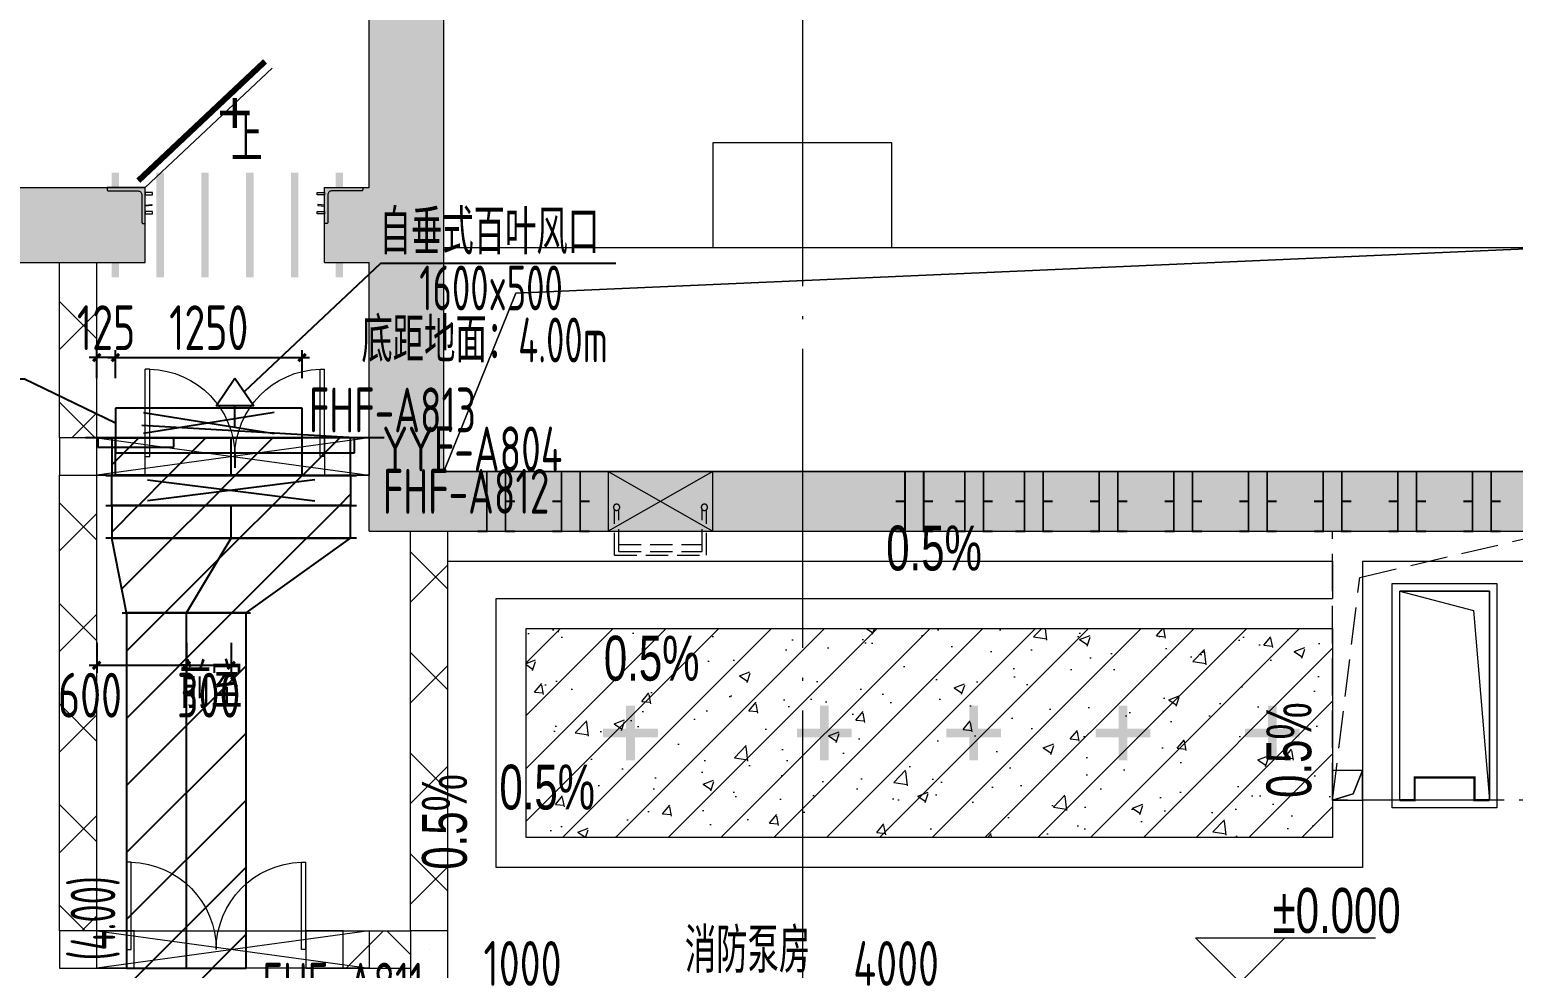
# Model space of a CAD drawing. Extents: x 13114849 to 13479250, y 160225 to 278773.
# Drawn here: x 13260223 to 13270158, y 212235 to 218517 of the extents above; entities that cross this region are included whole.
import ezdxf

# ---------------------------------------------------------------- set-up
doc = ezdxf.new("R2010")
doc.units = 0
doc.header["$LTSCALE"] = 1000
doc.header["$MEASUREMENT"] = 0
for name, pattern in [('CENTER2', [28.575, 19.05, -3.175, 3.175, -3.175]), ('DASH', [0.35, 0.25, -0.1]), ('DOTE', [2.42, 2, -0.2, 0.02, -0.2])]:
    doc.linetypes.add(name, pattern=pattern)
for name, color, linetype, lineweight in [('1-人防', 7, 'Continuous', 5), ('1-预埋件', 8, 'Continuous', 5), ('建筑底图', 8, 'Continuous', 13)]:
    doc.layers.add(name, color=color, linetype=linetype, lineweight=lineweight)
for name, color, linetype in [('DUCT-X-P标注', 7, 'Continuous'), ('DUCT-X-S中心线', 5, 'CENTER2'), ('DUCT-X-S标注', 7, 'Continuous'), ('DUCT-X-S法兰', 4, 'Continuous'), ('DUCT-X-S管', 3, 'Continuous'), ('DUCT-X-S管端线', 4, 'Continuous'), ('DUCT-X-S阀门', 7, 'Continuous'), ('DUCT-X-S风口', 7, 'Continuous')]:
    doc.layers.add(name, color=color, linetype=linetype)
doc.styles.add('67', font='gbenor.shx', dxfattribs={"width": 0.7, "bigfont": 'hztxt.shx'})
doc.styles.add('C', font='HZTXT_E', dxfattribs={"width": 0.7, "bigfont": 'HZTXT'})
doc.styles.add('du', font='gbenor.shx', dxfattribs={"width": 0.8, "bigfont": 'hztxt.shx'})
doc.dimstyles.new('67', dxfattribs={"dimscale": 100, "dimtxt": 3, "dimasz": 0.5, "dimexe": 0.5, "dimexo": 2, "dimgap": 0.5, "dimtad": 2, "dimdec": 0, "dimrnd": 5, "dimzin": 0, "dimdsep": 46, "dimtxsty": 'du', "dimblk": 'ARCHTICK', "dimcen": 0, "dimdle": 0.5, "dimclrd": 256, "dimclre": 256, "dimclrt": 256, "dimazin": 0, "dimtfac": 1, "dimtdec": 0, "dimtix": 1, "dimtmove": 2, "dimatfit": 3, "dimfxl": 1, "dimtolj": 1, "dimtzin": 0, "dimlwd": -1, "dimlwe": -1, "dimarcsym": 0})
pattern_1 = [(45, (0, 0), (-336.759605, 336.759605), []), (135, (0, 0), (-336.759605, -336.759605), [])]
pattern_2 = [(45, (-59395.76, -568125), (-176.7766953, 176.7766953), []), (50, (-59395.76, -568125), (717.260183, -62.752135), [75, -825]), (355, (-59395.76, -568125), (-138.751334, 752.192134), [60, -660]), (100.4514, (-59336, -568130.2), (578.50938, 689.439542), [63.74019, -701.142112]), (46.1842, (-59395.8, -567925), (1067.24105, -165.519014), [112.5, -1237.5]), (96.6356, (-59306.8, -567938.8), (934.662706, 974.11787), [95.61029, -1051.713]), (351.1842, (-59395.8, -567925), (934.661945, 974.1186), [90, -990]), (21, (-59295.76, -567975), (596.907052, -402.61889), [75, -825]), (326, (-59295.76, -567975), (243.31533, 725.150045), [60, -660]), (71.4514, (-59246, -568008.55), (840.22263, 322.530497), [63.74019, -701.142112]), (37.5, (-59395.76, -568125), (12.1598553, 332.893854), [0, -652, 0, -670, 0, -662.5]), (7.5, (-59395.76, -568125), (263.069537, 394.411712), [0, -382, 0, -637, 0, -252.5]), (327.5, (-59618.76, -568125), (533.822436, -22.554872), [0, -250, 0, -780, 0, -1035]), (317.5, (-59718.76, -568125), (583.18617, 100.104982), [0, -325, 0, -518, 0, -735])]

# ---------------------------------------------------------------- blocks, each defined once
blk = doc.blocks.new('$风口$00000101')
for p, q in [((100, 250), (100, -250)), ((0, -200), (0, 200)), ((0, 200), (100, 200)), ((100, 200), (183.5, -155.8)), ((500, 0), (315, 31.5)), ((315, 31.5), (315, -31.5)), ((0, 0), (-100, 0)), ((170, 0), (315, 0)), ((315, -31.5), (500, 0)), ((100, -200), (0, -200))]:
    blk.add_line(p, q)
blk = doc.blocks.new('_FZH')
blk.add_lwpolyline([(-0.5, -0.5), (0.5, -0.5), (0.5, 0.5), (-0.5, 0.5)], close=True)
blk = doc.blocks.new('_ArchTick')
at = {"color": 0, "linetype": 'ByBlock', "const_width": 0.4}
blk.add_lwpolyline([(-0.5, -0.5), (0.5, 0.5)], dxfattribs=at)
blk = doc.blocks.new('*D210')
at = {"layer": 'DUCT-X-P标注', "transparency": 16777216}
for p, q in [((13260747.4, 216322), (13262097.4, 216322)), ((13260797.4, 216184.5), (13260797.4, 216372)), ((13262047.4, 216184.5), (13262047.4, 216372))]:
    blk.add_line(p, q, dxfattribs=at)
at = {"layer": 'DUCT-X-P标注', "transparency": 16777216, "xscale": 50, "yscale": 50, "zscale": 50, "rotation": 180}
blk.add_blockref('_ArchTick', (13260797.4, 216322), dxfattribs=at)
at = {"layer": 'DUCT-X-P标注', "transparency": 16777216, "xscale": 50, "yscale": 50, "zscale": 50}
blk.add_blockref('_ArchTick', (13262047.4, 216322), dxfattribs=at)
at = {"layer": 'DUCT-X-P标注', "transparency": 16777216, "insert": (13261422.4, 216522), "char_height": 300, "attachment_point": 5, "style": 'du'}
blk.add_mtext('\\A1;1250', dxfattribs=at)
blk = doc.blocks.new('*D209')
at = {"layer": 'DUCT-X-P标注', "transparency": 16777216}
for p, q in [((13260672.4, 216322), (13260622.4, 216322)), ((13260672.4, 216184.5), (13260672.4, 216372)), ((13260797.4, 216322), (13260672.4, 216322)), ((13260797.4, 216184.5), (13260797.4, 216372)), ((13260797.4, 216322), (13260847.4, 216322))]:
    blk.add_line(p, q, dxfattribs=at)
at = {"layer": 'DUCT-X-P标注', "transparency": 16777216, "xscale": 50, "yscale": 50, "zscale": 50}
blk.add_blockref('_ArchTick', (13260672.4, 216322), dxfattribs=at)
at = {"layer": 'DUCT-X-P标注', "transparency": 16777216, "xscale": 50, "yscale": 50, "zscale": 50, "rotation": 180}
blk.add_blockref('_ArchTick', (13260797.4, 216322), dxfattribs=at)
at = {"layer": 'DUCT-X-P标注', "transparency": 16777216, "insert": (13260734.9, 216522), "char_height": 300, "attachment_point": 5, "style": 'du'}
blk.add_mtext('\\A1;125', dxfattribs=at)
blk = doc.blocks.new('*D208')
at = {"layer": 'DUCT-X-S标注', "transparency": 16777216}
for p, q in [((13261272.4, 214412.7), (13261272.4, 214212.5)), ((13261572.4, 214412.7), (13261572.4, 214212.5)), ((13261272.4, 214262.5), (13261222.4, 214262.5)), ((13261272.4, 214262.5), (13261572.4, 214262.5)), ((13261572.4, 214262.5), (13261622.4, 214262.5))]:
    blk.add_line(p, q, dxfattribs=at)
at = {"layer": 'DUCT-X-S标注', "transparency": 16777216, "xscale": 50, "yscale": 50, "zscale": 50}
blk.add_blockref('_ArchTick', (13261272.4, 214262.5), dxfattribs=at)
at = {"layer": 'DUCT-X-S标注', "transparency": 16777216, "xscale": 50, "yscale": 50, "zscale": 50, "rotation": 180}
blk.add_blockref('_ArchTick', (13261572.4, 214262.5), dxfattribs=at)
at = {"layer": 'DUCT-X-S标注', "transparency": 16777216, "insert": (13261422.4, 214062.5), "char_height": 300, "attachment_point": 5, "style": 'du'}
blk.add_mtext('\\A1;300', dxfattribs=at)
blk = doc.blocks.new('*D207')
at = {"layer": 'DUCT-X-S标注', "transparency": 16777216}
for p, q in [((13260672.4, 214412.7), (13260672.4, 214212.5)), ((13261272.4, 214412.7), (13261272.4, 214212.5)), ((13260622.4, 214262.5), (13261322.4, 214262.5))]:
    blk.add_line(p, q, dxfattribs=at)
at = {"layer": 'DUCT-X-S标注', "transparency": 16777216, "xscale": 50, "yscale": 50, "zscale": 50, "rotation": 180}
blk.add_blockref('_ArchTick', (13260672.4, 214262.5), dxfattribs=at)
at = {"layer": 'DUCT-X-S标注', "transparency": 16777216, "xscale": 50, "yscale": 50, "zscale": 50}
blk.add_blockref('_ArchTick', (13261272.4, 214262.5), dxfattribs=at)
at = {"layer": 'DUCT-X-S标注', "transparency": 16777216, "insert": (13260627, 214062.5), "char_height": 300, "attachment_point": 5, "style": 'du'}
blk.add_mtext('\\A1;600', dxfattribs=at)
blk = doc.blocks.new('yyf')
for p, q in [((1942862, -228198.5), (1942862, -229566.8)), ((1942862, -228198.5), (1942924.5, -228198.5)), ((1942924.5, -228198.5), (1942924.5, -228707.4)), ((1942662, -228316.8), (1942862, -228316.8)), ((1942662, -229566.8), (1942662, -228316.8)), ((1942862, -229566.8), (1942862, -228316.8)), ((1943112, -228316.8), (1942862, -228316.8)), ((1943112, -229566.8), (1943112, -228316.8)), ((1942691.9, -229379.2), (1942832.1, -228504.4)), ((1942692, -228504.3), (1942832, -229379.3)), ((1942924.5, -228707.4), (1942862, -228707.4)), ((1942862, -229566.8), (1942662, -229566.8)), ((1943112, -229566.8), (1942862, -229566.8))]:
    blk.add_line(p, q)
blk = doc.blocks.new('*D97')
at = {"layer": 'DUCT-X-P标注', "transparency": 16777216}
for p, q in [((13263022.4, 211861.4), (13263022.4, 212117)), ((13264024.9, 211861.4), (13264024.9, 212117)), ((13264074.9, 212067), (13262972.4, 212067))]:
    blk.add_line(p, q, dxfattribs=at)
at = {"layer": 'DUCT-X-P标注', "transparency": 16777216, "xscale": 50, "yscale": 50, "zscale": 50, "rotation": 180}
blk.add_blockref('_ArchTick', (13263022.4, 212067), dxfattribs=at)
at = {"layer": 'DUCT-X-P标注', "transparency": 16777216, "xscale": 50, "yscale": 50, "zscale": 50}
blk.add_blockref('_ArchTick', (13264024.9, 212067), dxfattribs=at)
at = {"layer": 'DUCT-X-P标注', "transparency": 16777216, "insert": (13263523.6, 212267), "char_height": 300, "attachment_point": 5, "style": 'du'}
blk.add_mtext('\\A1;1000', dxfattribs=at)
blk = doc.blocks.new('*D89')
at = {"layer": 'DUCT-X-P标注', "transparency": 16777216}
for p, q in [((13264024.9, 211861.4), (13264024.9, 212117)), ((13268024.9, 211886.4), (13268024.9, 212117)), ((13263974.9, 212067), (13268074.9, 212067))]:
    blk.add_line(p, q, dxfattribs=at)
at = {"layer": 'DUCT-X-P标注', "transparency": 16777216, "xscale": 50, "yscale": 50, "zscale": 50, "rotation": 180}
blk.add_blockref('_ArchTick', (13264024.9, 212067), dxfattribs=at)
at = {"layer": 'DUCT-X-P标注', "transparency": 16777216, "xscale": 50, "yscale": 50, "zscale": 50}
blk.add_blockref('_ArchTick', (13268024.9, 212067), dxfattribs=at)
at = {"layer": 'DUCT-X-P标注', "transparency": 16777216, "insert": (13266024.9, 212267), "char_height": 300, "attachment_point": 5, "style": 'du'}
blk.add_mtext('\\A1;4000', dxfattribs=at)
blk = doc.blocks.new('$DorLib2D$00000002')
for p, q in [((-0.5, 0), (-0.5, 0.4875)), ((-0.475, 0.4875), (-0.5, 0.4875)), ((-0.475, 0), (-0.475, 0.4875)), ((0.475, 0), (0.475, 0.4875)), ((0.475, 0.4875), (0.5, 0.4875)), ((0.5, 0), (0.5, 0.4875)), ((-0.5, 0), (-0.475, 0)), ((0.5, 0), (0.475, 0))]:
    blk.add_line(p, q)
at = {"lineweight": 13}
for centre, start, end in [((-0.4875, 0), 0, 88.53072), ((0.4875, 0), 91.46928, 180)]:
    blk.add_arc(centre, 0.4875, start, end, dxfattribs=at)
blk = doc.blocks.new('JG')
blk.add_hatch(color=0).paths.add_polyline_path([(-240, 0), (-240, -14.9, 0.414214), (-232.5, -22.4), (-48, -22.4, -0.414214), (-22.4, -48), (-22.4, -248.5, 0.414214), (-14.9, -256), (0, -256), (0, 0)])
at = {"color": 0}
blk.add_lwpolyline([(0, 0), (0, -256), (-14.9, -256, -0.414214), (-22.4, -248.5), (-22.4, -48, 0.414214), (-48, -22.4), (-232.5, -22.4, -0.414214), (-240, -14.9), (-240, 0)], format="xyb", close=True, dxfattribs=at)
for points in [[(-176, 0), (-176, 48), (-160, 48), (-160, 0)], [(-118.4, 0), (-112.4, 44.8), (-118.8, 44.8), (-124.8, 0)], [(-48, 0), (-48, 48), (-32, 48), (-32, 0)]]:
    blk.add_lwpolyline(points, close=True, dxfattribs=at)
blk = doc.blocks.new('爬梯')
at = {"layer": '1-人防', "color": 0, "linetype": 'DASH', "ltscale": 0.3}
for p, q in [((7260667.1, -1182298.9), (7260667.1, -1182146.7)), ((7260681.1, -1182286.6), (7260681.1, -1182146.7)), ((7260961.1, -1182286.6), (7260961.1, -1182146.7)), ((7260975.1, -1182298.9), (7260975.1, -1182146.7)), ((7260961.1, -1182263.9), (7260681.1, -1182263.9)), ((7260975.1, -1182298.9), (7260667.1, -1182298.9)), ((7260961.1, -1182286.6), (7260681.1, -1182286.6))]:
    blk.add_line(p, q, dxfattribs=at)
at = {"layer": '1-人防', "color": 0, "linetype": 'DASH'}
for centre in [(7260674.1, -1182138.9), (7260968.1, -1182138.9)]:
    blk.add_circle(centre, 10.5, dxfattribs=at)
blk = doc.blocks.new('$VALVE$00000547')
at = {"const_width": 15}
for points in [[(0, 75), (-250, 75), (-250, 150)], [(0, 75), (0, 150)], [(0, 75), (250, 75), (250, 150)], [(-250, -150), (-250, -75), (0, -75)], [(0, -150), (0, -75)], [(250, -150), (250, -75), (0, -75)]]:
    blk.add_lwpolyline(points, dxfattribs=at)
blk = doc.blocks.new('埋件')
at = {"layer": '1-预埋件', "const_width": 50}
for points in [[(0, -158.9), (0, 158.9)], [(-158.9, 0), (158.9, 0)]]:
    blk.add_lwpolyline(points, dxfattribs=at)

msp = doc.modelspace()

# ---------------------------------------------------------------- hatches: boundary and pattern name
at = {"layer": 'DUCT-X-S管'}
h = msp.add_hatch(dxfattribs=at)
h.set_pattern_fill('ANSI31', color=8, scale=200)
h.set_pattern_definition([(45, (0, 0), (-224.506403, 224.506403), [])])
h.paths.add_polyline_path([(13249447.6, 209819.5), (13249247.6, 209819.5), (13249247.6, 209019.5), (13249447.6, 209019.5)])
h.paths.add_polyline_path([(13251249.3, 209419.5), (13249447.8, 209419.5), (13249447.8, 209019.5), (13251249.3, 209019.5)])
h.paths.add_polyline_path([(13251249.3, 209819.5), (13249447.8, 209819.5), (13249447.8, 209419.5), (13251249.3, 209419.5)])
h.paths.add_polyline_path([(13251249.5, 209819.5), (13251249.5, 209419.5), (13252049.5, 209419.5)], flags=17)
h.paths.add_polyline_path([(13252049.5, 209419.5), (13251249.5, 209419.5), (13251249.5, 209019.5)])
h.paths.add_polyline_path([(13252049.5, 209819.5), (13251249.5, 209819.5), (13252049.5, 209419.5)], flags=17)
h.paths.add_polyline_path([(13252049.5, 209419.5), (13251249.5, 209019.5), (13252049.5, 209019.5)])
h.paths.add_polyline_path([(13249247.4, 209819.5), (13248747.4, 209819.5), (13248747.4, 209419.5), (13249247.4, 209419.5)])
h.paths.add_polyline_path([(13249247.4, 209419.5), (13248747.4, 209419.5), (13248747.4, 209019.5), (13249247.4, 209019.5)])
h.paths.add_polyline_path([(13249247.4, 208619.5), (13248747.4, 208619.5), (13248747.4, 208219.5), (13249247.4, 208219.5)])
h.paths.add_polyline_path([(13249247.4, 208219.5), (13248747.4, 208219.5), (13248747.4, 207819.5), (13249247.4, 207819.5)])
h.paths.add_polyline_path([(13251198.6, 208619.5), (13249447.8, 208619.5), (13249447.8, 208219.5), (13251198.6, 208219.5)])
h.paths.add_polyline_path([(13249447.6, 208619.5), (13249247.6, 208619.5), (13249247.6, 207819.5), (13249447.6, 207819.5)])
h.paths.add_polyline_path([(13251198.6, 208219.5), (13249447.8, 208219.5), (13249447.8, 207819.5), (13251198.6, 207819.5)])
h.paths.add_polyline_path([(13251198.8, 208619.5), (13251198.8, 208219.5), (13251998.8, 208219.5)])
h.paths.add_polyline_path([(13251998.8, 208219.5), (13251198.8, 208219.5), (13251198.8, 207819.5)], flags=17)
h.paths.add_polyline_path([(13251998.8, 208219.5), (13251198.8, 207819.5), (13251998.8, 207819.5)], flags=17)
h.paths.add_polyline_path([(13251998.8, 208619.5), (13251198.8, 208619.5), (13251998.8, 208219.5)])
h.paths.add_polyline_path([(13252850.3, 209419.5), (13252850.3, 209019.5), (13253650.3, 209019.5)], flags=17)
h.paths.add_polyline_path([(13253650.3, 209819.5), (13252850.3, 209819.5), (13252850.3, 209419.5)])
h.paths.add_polyline_path([(13253650.3, 209819.5), (13252850.3, 209419.5), (13253650.3, 209419.5)])
h.paths.add_polyline_path([(13253650.3, 209419.5), (13252850.3, 209419.5), (13253650.3, 209019.5)], flags=17)
h.paths.add_polyline_path([(13256072.3, 209419.5), (13253650.5, 209419.5), (13253650.5, 209019.5), (13256072.3, 209019.5)])
h.paths.add_polyline_path([(13256072.3, 209819.5), (13253650.5, 209819.5), (13253650.5, 209419.5), (13256072.3, 209419.5)])
h.paths.add_polyline_path([(13256072.3, 208619.5), (13253599.8, 208619.5), (13253599.8, 208219.5), (13256072.3, 208219.5)])
h.paths.add_polyline_path([(13256072.3, 208219.5), (13253599.8, 208219.5), (13253599.8, 207819.5), (13256072.3, 207819.5)])
h.paths.add_polyline_path([(13253599.6, 208619.5), (13252799.6, 208219.5), (13253599.6, 208219.5)], flags=17)
h.paths.add_polyline_path([(13253599.6, 208219.5), (13252799.6, 208219.5), (13253599.6, 207819.5)])
h.paths.add_polyline_path([(13252799.6, 208219.5), (13252799.6, 207819.5), (13253599.6, 207819.5)])
h.paths.add_polyline_path([(13253599.6, 208619.5), (13252799.6, 208619.5), (13252799.6, 208219.5)], flags=17)
h.paths.add_polyline_path([(13256272.5, 208619.5), (13256072.5, 208619.5), (13256072.5, 207819.5), (13256272.5, 207819.5)])
h.paths.add_polyline_path([(13256772.8, 208619.5), (13256272.7, 208619.5), (13256272.7, 208219.5), (13256772.8, 208219.5)])
h.paths.add_polyline_path([(13256772.8, 208219.5), (13256272.7, 208219.5), (13256272.7, 207819.5), (13256772.8, 207819.5)])
h.paths.add_polyline_path([(13256773.7, 209419.5), (13256272.7, 209419.5), (13256272.7, 209019.5), (13256773.7, 209019.5)])
h.paths.add_polyline_path([(13256272.5, 209819.5), (13256072.5, 209819.5), (13256072.5, 209019.5), (13256272.5, 209019.5)])
h.paths.add_polyline_path([(13256773.7, 209819.5), (13256272.7, 209819.5), (13256272.7, 209419.5), (13256773.7, 209419.5)])
h.paths.add_polyline_path([(13259710, 209819.5), (13259397.2, 209819.5), (13259397.2, 209419.5), (13259710, 209419.5)])
h.paths.add_polyline_path([(13259810.2, 209642), (13259810.2, 209819.5), (13259710.2, 209819.5), (13259710.2, 209019.5), (13259910.2, 209019.5), (13259910.2, 209819.5), (13259810.2, 209819.5)])
h.paths.add_polyline_path([(13260223.1, 209819.5), (13259910.4, 209819.5), (13259910.4, 209419.5), (13260223.1, 209419.5)])
h.paths.add_polyline_path([(13259710, 209419.5), (13259397.2, 209419.5), (13259397.2, 209019.5), (13259710, 209019.5)])
h.paths.add_polyline_path([(13260223.1, 209419.5), (13259910.4, 209419.5), (13259910.4, 209019.5), (13260223.1, 209019.5)])
h.paths.add_polyline_path([(13260423.3, 209819.5), (13260223.3, 209819.5), (13260223.3, 209019.5), (13260423.3, 209019.5)])
h.paths.add_polyline_path([(13260702.2, 209819.5), (13260423.5, 209819.5), (13260423.5, 209419.5), (13260702.2, 209419.5)])
h.paths.add_polyline_path([(13260702.2, 209419.5), (13260423.5, 209419.5), (13260423.5, 209019.5), (13260702.2, 209019.5)])
h.paths.add_polyline_path([(13261272.4, 209939.5), (13261272.4, 209989.5), (13260872.4, 209989.5), (13260872.4, 209939.5, -0.414214), (13260752.4, 209819.5), (13260702.4, 209819.5), (13260702.4, 209419.5), (13260752.4, 209419.5, 0.414214)], flags=17)
h.paths.add_polyline_path([(13261672.4, 209989.5), (13261272.4, 209989.5), (13261272.4, 209939.5, -0.414214), (13260752.4, 209419.5), (13260702.4, 209419.5), (13260702.4, 209019.5), (13261672.4, 209019.5)])
h.paths.add_polyline_path([(13261272.4, 212034.1), (13260872.4, 212034.1), (13260872.4, 209989.7), (13261272.4, 209989.7)])
h.paths.add_polyline_path([(13261672.4, 212034.1), (13261272.4, 212034.1), (13261272.4, 209989.7), (13261672.4, 209989.7)])
h.paths.add_polyline_path([(13261272.4, 214612.7), (13260872.4, 214612.7), (13260872.4, 212234.5), (13261272.4, 212234.5)])
h.paths.add_polyline_path([(13261672.4, 214612.7), (13261272.4, 214612.7), (13261272.4, 212234.5), (13261672.4, 212234.5)])
h.paths.add_polyline_path([(13261672.4, 212234.3), (13260872.4, 212234.3), (13260872.4, 212034.3), (13261672.4, 212034.3)])
h.paths.add_polyline_path([(13261572.4, 215112.9), (13260772.4, 215112.9), (13260872.4, 214612.9), (13261272.4, 214612.9)])
h.paths.add_polyline_path([(13262372.4, 215112.9), (13261572.4, 215112.9), (13261272.4, 214612.9), (13261672.4, 214612.9)])
h.paths.add_polyline_path([(13262372.4, 215332.6), (13261572.4, 215332.6), (13261572.4, 215113.1), (13262372.4, 215113.1)])
h.paths.add_polyline_path([(13262372.4, 215532.8), (13260772.4, 215532.8), (13260772.4, 215332.8), (13262372.4, 215332.8)])
h.paths.add_polyline_path([(13261572.4, 215784.5), (13260772.4, 215784.5), (13260772.4, 215533), (13261572.4, 215533)])
h.paths.add_polyline_path([(13261572.4, 215332.6), (13260772.4, 215332.6), (13260772.4, 215113.1), (13261572.4, 215113.1)])
h.paths.add_polyline_path([(13262372.4, 215784.5), (13261572.4, 215784.5), (13261572.4, 215533), (13262372.4, 215533)])
h.paths.add_polyline_path([(13259910.2, 208619.5), (13259810.2, 208619.5), (13259810.2, 208442), (13259820.4, 208440), (13259829.7, 208431.6), (13259833.1, 208419.5), (13259830.8, 208411.5), (13259827.1, 208404.1), (13259820, 208399.7), (13259810.2, 208395.9), (13259810.2, 208397.1), (13259799.9, 208399), (13259790.7, 208407.4), (13259787.2, 208419.5), (13259790.7, 208431.6), (13259799.9, 208440), (13259810.2, 208442), (13259810.2, 208619.5), (13259710.2, 208619.5), (13259710.2, 207819.5), (13259910.2, 207819.5)])
h.paths.add_polyline_path([(13260222.2, 208219.5), (13259910.4, 208219.5), (13259910.4, 207819.5), (13260222.2, 207819.5)])
h.paths.add_polyline_path([(13259710, 208619.5), (13259396.3, 208619.5), (13259396.3, 208219.5), (13259710, 208219.5)])
h.paths.add_polyline_path([(13259710, 208219.5), (13259396.3, 208219.5), (13259396.3, 207819.5), (13259710, 207819.5)])
h.paths.add_polyline_path([(13260422.4, 208619.5), (13260222.4, 208619.5), (13260222.4, 207819.5), (13260422.4, 207819.5)])
h.paths.add_polyline_path([(13260222.2, 208619.5), (13259910.4, 208619.5), (13259910.4, 208219.5), (13260222.2, 208219.5)])
h.paths.add_polyline_path([(13260702.2, 208619.5), (13260422.6, 208619.5), (13260422.6, 208219.5), (13260702.2, 208219.5)])
h.paths.add_polyline_path([(13260702.2, 208219.5), (13260422.6, 208219.5), (13260422.6, 207819.5), (13260702.2, 207819.5)])
h.paths.add_polyline_path([(13261672.4, 208619.5), (13260702.4, 208619.5), (13260702.4, 208219.5), (13260752.4, 208219.5, -0.414214), (13261272.4, 207699.5), (13261272.4, 207649.5), (13261672.4, 207649.5)])
h.paths.add_polyline_path([(13260752.4, 208219.5), (13260702.4, 208219.5), (13260702.4, 207819.5), (13260752.4, 207819.5, -0.414214), (13260872.4, 207699.5), (13260872.4, 207649.5), (13261272.4, 207649.5), (13261272.4, 207699.5, 0.414214)], flags=17)
h.paths.add_polyline_path([(13261272.4, 207649.3), (13260872.4, 207649.3), (13260872.4, 206829.7), (13261272.4, 206829.7)])
h.paths.add_polyline_path([(13261672.4, 207649.3), (13261272.4, 207649.3), (13261272.4, 206829.7), (13261672.4, 206829.7)])
h.paths.add_polyline_path([(13261272.4, 206629.3), (13260872.4, 206629.3), (13260872.4, 199597.2), (13261272.4, 199597.2)])
h.paths.add_polyline_path([(13261672.4, 206629.3), (13261272.4, 206629.3), (13261272.4, 199597.2), (13261672.4, 199597.2)])
h.paths.add_polyline_path([(13261672.4, 206829.5), (13260872.4, 206829.5), (13260872.4, 206629.5), (13261672.4, 206629.5)])
h.paths.add_polyline_path([(13298012.2, 197010), (13296334.1, 197010), (13296334.1, 196610), (13298012.2, 196610)])
h.paths.add_polyline_path([(13298012.2, 196610), (13296334.1, 196610), (13296334.1, 196210), (13298012.2, 196210)])
h.paths.add_polyline_path([(13298062.4, 196610), (13298012.4, 196610), (13298012.4, 196210), (13298062.4, 196210, -0.414214), (13298222.4, 196050), (13298222.4, 196000), (13298622.4, 196000), (13298622.4, 196050, 0.414214)], flags=17)
h.paths.add_polyline_path([(13299022.4, 197010), (13298012.4, 197010), (13298012.4, 196610), (13298062.4, 196610, -0.414214), (13298622.4, 196050), (13298622.4, 196000), (13299022.4, 196000)])
h.paths.add_polyline_path([(13298622.4, 195999.8), (13298222.4, 195999.8), (13298222.4, 195899.5), (13298622.4, 195899.5)])
h.paths.add_polyline_path([(13299022.4, 195999.8), (13298622.4, 195999.8), (13298622.4, 195899.5), (13299022.4, 195899.5)])
h.paths.add_polyline_path([(13298622.4, 195899.3), (13298222.4, 195899.3), (13297822.4, 195399.3), (13298622.4, 195399.3)])
h.paths.add_polyline_path([(13299022.4, 195899.3), (13298622.4, 195899.3), (13298622.4, 195399.3), (13299422.4, 195399.3)])
h.paths.add_polyline_path([(13299422.4, 195309.7), (13297822.4, 195309.7), (13297822.4, 195109.7), (13299422.4, 195109.7)])
h.paths.add_polyline_path([(13299422.4, 195399.1), (13298622.4, 195399.1), (13298622.4, 195309.9), (13299422.4, 195309.9)])
h.paths.add_polyline_path([(13298622.4, 195399.1), (13297822.4, 195399.1), (13297822.4, 195309.9), (13298622.4, 195309.9)])
h.paths.add_polyline_path([(13298622.4, 195109.5), (13297822.4, 195109.5), (13297822.4, 194859.5), (13298622.4, 194859.5)])
h.paths.add_polyline_path([(13299422.4, 195109.5), (13298622.4, 195109.5), (13298622.4, 194859.5), (13299422.4, 194859.5)])
at = {"layer": '建筑底图'}
h = msp.add_hatch(dxfattribs=at)
h.set_pattern_fill('钢筋混凝土,_O', color=8, scale=100)
h.set_pattern_definition(pattern_2)
h.paths.add_polyline_path([(13237197.4, 223959.5), (13237197.4, 205909.5), (13237797.4, 205909.5), (13237797.4, 211909.5), (13238547.4, 211909.5), (13238547.4, 212409.5), (13237797.4, 212409.5), (13237797.4, 215409.5), (13238547.4, 215409.5), (13238547.4, 215909.5), (13237797.4, 215909.5), (13237797.4, 223359.5), (13243297.4, 223359.5), (13243297.4, 215909.5), (13242547.4, 215909.5), (13242547.4, 215409.5), (13243297.4, 215409.5), (13243297.4, 212409.5), (13242547.4, 212409.5), (13242547.4, 211909.5), (13243297.4, 211909.5), (13243297.4, 205909.5), (13243797.4, 205909.5), (13243797.4, 210028.5), (13243797.4, 215409.5), (13244497.4, 215409.5), (13244497.4, 215909.5), (13243797.4, 215909.5), (13243797.4, 223359.5), (13259397.4, 223359.5), (13259397.4, 220759.5), (13248747.4, 220759.5), (13248747.4, 215909.5), (13247497.4, 215909.5), (13247497.4, 215409.5), (13248747.4, 215409.5), (13248747.4, 212709.5), (13248747.4, 210019.5), (13249247.4, 210019.5), (13249247.4, 210028.5), (13249247.4, 212709.5), (13249247.4, 220259.5), (13259397.4, 220259.5), (13259397.4, 216959.5), (13260997.4, 216959.5), (13260997.4, 217459.5), (13259897.4, 217459.5), (13259897.4, 223359.5), (13262497.4, 223359.5), (13262497.4, 217459.5), (13262197.4, 217459.5), (13262197.4, 216959.5), (13262497.4, 216959.5), (13262497.4, 215159.5), (13270447.4, 215159.5), (13270447.4, 205909.5), (13271047.4, 205909.5), (13271047.4, 210028.5), (13271047.4, 223959.5)])
h.paths.add_polyline_path([(13262997.4, 223359.5), (13270447.4, 223359.5), (13270447.4, 215559.5), (13262997.4, 215559.5)], flags=16)
h = msp.add_hatch(dxfattribs=at)
h.set_pattern_fill('ANSI37', color=8, scale=300, style=0)
h.set_pattern_definition(pattern_1)
h.paths.add_polyline_path([(13260422.4, 215784.5), (13260672.4, 215784.5), (13260672.4, 216959.5), (13260422.4, 216959.5)])
h = msp.add_hatch(dxfattribs=at)
h.set_pattern_fill('ANSI37', color=8, scale=300, style=0)
h.set_pattern_definition(pattern_1)
h.paths.add_polyline_path([(13260672.4, 215534.5), (13260422.4, 215534.5), (13260422.4, 212484.5), (13260672.4, 212484.5)])
h = msp.add_hatch(dxfattribs=at)
h.set_pattern_fill('ANSI37', color=8, scale=300, style=0)
h.set_pattern_definition(pattern_1)
h.paths.add_polyline_path([(13262772.4, 212484.5), (13263022.4, 212484.5), (13263022.4, 215159.5), (13262772.4, 215159.5)])
h = msp.add_hatch(dxfattribs=at)
h.set_pattern_fill('钢筋混凝土', color=8, scale=100, style=0)
h.set_pattern_definition(pattern_2)
h.paths.add_polyline_path([(13263547.4, 213109.5), (13263547.4, 214509.5), (13268947.4, 214509.5), (13268947.4, 213109.5)])
h = msp.add_hatch(dxfattribs=at)
h.set_pattern_fill('ANSI37', color=8, scale=300, style=0)
h.set_pattern_definition(pattern_1)
h.paths.add_polyline_path([(13262772.4, 212234.5), (13262772.4, 212484.5), (13262322.4, 212484.5), (13262322.4, 212234.5)])

# ---------------------------------------------------------------- linework, layer by layer
at = {"layer": 'DUCT-X-P标注', "elevation": -3415}
msp.add_lwpolyline([(13264149, 216951.2), (13262571.9, 216951.2), (13261660.4, 216092)], dxfattribs=at)
at = {"layer": 'DUCT-X-P标注'}
msp.add_lwpolyline([(13258534.3, 216180.5), (13260187.7, 216180.5), (13260797.4, 215884.5)], dxfattribs=at)
at = {"layer": 'DUCT-X-S中心线'}
for p, q in [((13261572.4, 215533), (13261572.4, 215784.5)), ((13261572.4, 215113.1), (13261572.4, 215332.6)), ((13261272.4, 214612.9), (13261572.4, 215112.9)), ((13261272.4, 212234.5), (13261272.4, 214612.7))]:
    msp.add_line(p, q, dxfattribs=at)
at = {"layer": 'DUCT-X-S法兰'}
for p, q in [((13260732.4, 215532.9), (13262412.4, 215532.9)), ((13260732.4, 215332.7), (13262412.4, 215332.7)), ((13262412.4, 215113), (13260732.4, 215113)), ((13260842.4, 214612.8), (13261702.4, 214612.8))]:
    msp.add_line(p, q, dxfattribs=at)
at = {"layer": 'DUCT-X-S管'}
for p, q in [((13260772.4, 215784.5), (13260772.4, 215533)), ((13262372.4, 215784.5), (13260772.4, 215784.5)), ((13262372.4, 215533), (13262372.4, 215784.5)), ((13260772.4, 215533), (13262372.4, 215533)), ((13260772.4, 215332.8), (13260772.4, 215532.8)), ((13262372.4, 215532.8), (13262372.4, 215332.8)), ((13260772.4, 215332.6), (13260772.4, 215113.1)), ((13262372.4, 215332.6), (13260772.4, 215332.6)), ((13262372.4, 215113.1), (13262372.4, 215332.6)), ((13260772.4, 215113.1), (13262372.4, 215113.1)), ((13260872.4, 214612.9), (13260772.4, 215112.9)), ((13261672.4, 214612.9), (13262372.4, 215112.9)), ((13260872.4, 214612.7), (13260872.4, 212234.5)), ((13261672.4, 214612.7), (13260872.4, 214612.7)), ((13261672.4, 212234.5), (13261672.4, 214612.7)), ((13260872.4, 212234.5), (13261672.4, 212234.5))]:
    msp.add_line(p, q, dxfattribs=at)
at = {"layer": 'DUCT-X-S管端线'}
for p, q in [((13260772.4, 215532.8), (13262372.4, 215532.8)), ((13260772.4, 215332.8), (13262372.4, 215332.8)), ((13262372.4, 215112.9), (13260772.4, 215112.9)), ((13260872.4, 214612.9), (13261672.4, 214612.9))]:
    msp.add_line(p, q, dxfattribs=at)
at = {"layer": 'DUCT-X-S阀门'}
for p, q in [((13261012.4, 215502.8), (13262132.4, 215362.8)), ((13262132.2, 215502.9), (13261012.5, 215362.7))]:
    msp.add_line(p, q, dxfattribs=at)
at = {"layer": '建筑底图', "color": 8, "linetype": 'DOTE'}
for p, q in [((13265397.4, 226059.5), (13265397.4, 202646.5)), ((13265397.4, 212259.5), (13265397.4, 180083))]:
    msp.add_line(p, q, dxfattribs=at)
at = {"layer": '建筑底图', "color": 8}
for p, q in [((13262497.4, 217459.5), (13262497.4, 223359.5)), ((13262997.4, 215559.5), (13262997.4, 223359.5)), ((13261845.9, 218258), (13260997.4, 217459.5)), ((13259897.4, 217459.5), (13260997.4, 217459.5)), ((13260997.4, 216959.5), (13260997.4, 217459.5)), ((13262197.4, 216959.5), (13262197.4, 217459.5)), ((13262197.4, 217459.5), (13262497.4, 217459.5)), ((13259397.4, 216959.5), (13260997.4, 216959.5)), ((13260422.4, 216959.5), (13260672.4, 216959.5)), ((13260422.4, 215784.5), (13260422.4, 216959.5)), ((13260672.4, 215784.5), (13260672.4, 216959.5)), ((13262197.4, 216959.5), (13262497.4, 216959.5)), ((13262497.4, 215159.5), (13262497.4, 216959.5)), ((13262322.4, 215659.5), (13262322.4, 215659.5)), ((13262409.9, 215659.5), (13262409.9, 215659.5)), ((13262497.4, 215659.5), (13262497.4, 215659.5)), ((13260422.4, 212484.5), (13260422.4, 215534.5)), ((13260672.4, 212484.5), (13260672.4, 215534.5)), ((13262997.4, 215559.5), (13270447.4, 215559.5)), ((13264797.4, 215559.5), (13264097.4, 215159.5)), ((13264097.4, 215559.5), (13264797.4, 215159.5)), ((13262497.4, 215159.5), (13270447.4, 215159.5)), ((13262772.4, 215159.5), (13263022.4, 215159.5)), ((13262772.4, 212484.5), (13262772.4, 215159.5)), ((13263022.4, 212484.5), (13263022.4, 215159.5)), ((13268947.4, 214959.5), (13268947.4, 214709.5)), ((13269147.4, 214959.5), (13269147.4, 212909.5)), ((13269147.4, 214959.5), (13270237.4, 214959.5)), ((13263347.4, 212909.5), (13263347.4, 214709.5)), ((13262322.4, 212484.5), (13262772.4, 212484.5)), ((13262897.4, 212359.5), (13262897.4, 212359.5)), ((13262322.4, 212234.5), (13262772.4, 212234.5))]:
    msp.add_line(p, q, dxfattribs=at)
at = {"layer": '建筑底图', "color": 8, "linetype": 'ByBlock'}
for p, q in [((13263022.4, 214959.5), (13268947.4, 214959.5)), ((13263347.4, 214709.5), (13268947.4, 214709.5)), ((13269147.4, 212909.5), (13263347.4, 212909.5))]:
    msp.add_line(p, q, dxfattribs=at)
at = {"layer": '建筑底图'}
for p, q in [((13268029, 212438.9), (13269235, 212438.9)), ((13268329, 212138.9), (13268029, 212438.9)), ((13268329, 212138.9), (13268629, 212438.9))]:
    msp.add_line(p, q, dxfattribs=at)
at = {"layer": '建筑底图', "color": 8, "const_width": 39.5}
msp.add_lwpolyline([(13261799.4, 218304.6), (13260950.8, 217506)], dxfattribs=at)
at = {"layer": '建筑底图', "color": 8, "linetype": 'DASH', "const_width": 30}
for points in [[(13261597.4, 217859.5), (13261597.4, 218059.5)], [(13261497.4, 217959.5), (13261697.4, 217959.5)]]:
    msp.add_lwpolyline(points, dxfattribs=at)
at = {"layer": '建筑底图', "color": 8, "linetype": 'DASH', "lineweight": 15, "ltscale": 0.5, "const_width": 50}
for points in [[(13260797.4, 217559.4), (13260797.4, 216859.4)], [(13261097.4, 217559.4), (13261097.4, 216859.4)], [(13261397.4, 217559.4), (13261397.4, 216859.4)], [(13261697.4, 217559.4), (13261697.4, 216859.4)], [(13261997.4, 217559.4), (13261997.4, 216859.4)], [(13262297.4, 217559.4), (13262297.4, 216859.4)]]:
    msp.add_lwpolyline(points, dxfattribs=at)
at = {"layer": '建筑底图', "color": 8}
for points in [[(13262997.4, 217059.5), (13270447.4, 217059.5), (13270447.4, 215559.5), (13262997.4, 215559.5)], [(13262997.4, 215559.5), (13262997.4, 217059.5), (13270447.4, 217059.5), (13263477.8, 216752.5)], [(13262497.4, 215534.5), (13260672.4, 215534.5), (13260672.4, 215784.5), (13262497.4, 215784.5)], [(13264097.4, 215159.5), (13264797.4, 215159.5), (13264797.4, 215559.5), (13264097.4, 215559.5)], [(13270047.4, 213309.5), (13269347.4, 213309.5), (13269347.4, 214809.5), (13270047.4, 214809.5)], [(13269997.4, 213359.5), (13269397.4, 213359.5), (13269397.4, 214759.5), (13269997.4, 214759.5)], [(13269997.4, 213359.5), (13269997.4, 214759.5), (13269397.4, 214759.5), (13269890.2, 214630)], [(13269147.4, 213359.5), (13269147.4, 213559.5), (13268947.4, 213559.5), (13268947.4, 213359.5)], [(13269147.4, 213559.5), (13269084.7, 213401.5), (13268947.4, 213359.5), (13269147.4, 213359.5)], [(13262497.4, 212234.5), (13260672.4, 212234.5), (13260672.4, 212484.5), (13262497.4, 212484.5)]]:
    msp.add_lwpolyline(points, close=True, dxfattribs=at)
for points in [[(13262997.4, 215559.5), (13263477.8, 216752.5), (13270447.4, 217059.5)], [(13262497.4, 215784.5), (13260672.4, 215534.5)], [(13260672.4, 215784.5), (13262497.4, 215534.5)], [(13269397.4, 214759.5), (13269890.2, 214630), (13269997.4, 213359.5)], [(13268947.4, 213359.5), (13269084.7, 213401.5), (13269147.4, 213559.5)], [(13262497.4, 212484.5), (13260672.4, 212234.5)], [(13260672.4, 212484.5), (13262497.4, 212234.5)]]:
    msp.add_lwpolyline(points, dxfattribs=at)
at = {"layer": '建筑底图', "color": 8, "linetype": 'DASH'}
for points in [[(13268947.4, 213359.5), (13269129.9, 214850.5), (13270447.4, 215159.5)], [(13270447.4, 215159.5), (13270447.4, 213359.5), (13268947.4, 213359.5), (13268947.4, 215159.5), (13270447.4, 215159.5)]]:
    msp.add_lwpolyline(points, dxfattribs=at)
at = {"layer": '建筑底图', "color": 8, "linetype": 'ByBlock'}
msp.add_lwpolyline([(13263547.4, 213109.5), (13263547.4, 214509.5), (13268947.4, 214509.5), (13268947.4, 213109.5)], close=True, dxfattribs=at)
at = {"layer": '建筑底图', "color": 8}
msp.add_lwpolyline([(13269397.4, 213359.5, 15, 15, 0), (13269497.4, 213359.5, 15, 15, 0), (13269497.4, 213511.7, 15, 15, 0), (13269897.4, 213511.7, 15, 15, 0), (13269897.4, 213359.5, 15, 15, 0), (13269997.4, 213359.5, 0, 0, 0)], format="xyseb", dxfattribs=at)

# ---------------------------------------------------------------- block references
at = {"layer": 'DUCT-X-S风口', "yscale": -4, "rotation": 90.00000000000001}
msp.add_blockref('$风口$00000101', (13261597.4, 215684.5, 3500), dxfattribs=at)
at = {"layer": 'DUCT-X-S风口', "xscale": -1, "rotation": 90}
msp.add_blockref('yyf', (13032480.6, 2158646.5, 3000), dxfattribs=at)
at = {"layer": '建筑底图', "color": 8}
for name, p, xscale, yscale, zscale, rotation in [('_FZH', (13265397.4, 217409.5), 700, 1200, 1200, 270), ('$DorLib2D$00000002', (13261597.4, 215659.5), -1200, 1200, -1200, 7.51561309324044e-12), ('_FZH', (13260709.9, 215659.5), 574.9999995715916, 250, 250, 359.9999994387714), ('_FZH', (13262347.4, 215659.5), 300.0000024419278, 250, 250, 1.354031631080646e-08), ('$VALVE$00000547', (13263347.3, 215359.5), 0.8, 0.8333, 0.6667, 270), ('$VALVE$00000547', (13263847.3, 215359.5), 0.8, 0.8333, 0.6667, 270), ('$VALVE$00000547', (13266147.4, 215359.5), 0.8, 0.8333, 0.6667, 270), ('$VALVE$00000547', (13266547.4, 215359.5), 0.8, 0.8333, 0.6667, 270), ('$VALVE$00000547', (13266947.4, 215359.5), 0.8, 0.8333, 0.6667, 270), ('$VALVE$00000547', (13267447.4, 215359.5), 0.8, 0.8333, 0.6667, 270), ('$VALVE$00000547', (13267947.4, 215359.5), 0.8, 0.8333, 0.6667, 270), ('$VALVE$00000547', (13268447.4, 215359.5), 0.8, 0.8333, 0.6667, 270), ('$VALVE$00000547', (13268947.4, 215359.5), 0.8, 0.8333, 0.6667, 270), ('$DorLib2D$00000002', (13261472.4, 212359.5), -1200, 1200, -1200, 1.111684435739215e-11)]:
    msp.add_blockref(name, p, dxfattribs=dict(at, xscale=xscale, yscale=yscale, zscale=zscale, rotation=rotation))
at = {"layer": '建筑底图', "color": 8, "xscale": -1, "rotation": 269.9999999999704}
msp.add_blockref('JG', (13260997.4, 217459.5), dxfattribs=at)
at = {"layer": '建筑底图', "color": 8, "rotation": 90.00000000002959}
msp.add_blockref('JG', (13262197.4, 217459.5), dxfattribs=at)
at = {"layer": '建筑底图', "color": 8, "extrusion": (0, 0, -1), "xscale": 0.8, "yscale": 0.8333, "zscale": -0.6, "rotation": 270}
for p in [(-13269447.4, 215359.5), (-13269947.4, 215359.5)]:
    msp.add_blockref('$VALVE$00000547', p, dxfattribs=at)
at = {"layer": '建筑底图', "xscale": -2, "yscale": 2, "zscale": 2, "rotation": 359.9947443501376}
msp.add_blockref('爬梯', (27786306.4, 2578265.8, 0), dxfattribs=at)
at = {"layer": '建筑底图', "xscale": -1.151999999899417, "yscale": 1.151999999899417, "zscale": 1.151999999899417}
for p in [(13264245.9, 213809.5), (13264246.9, 213809.5), (13265544.9, 213809.5), (13265544.9, 213809.5), (13266544.9, 213809.5), (13266544.9, 213809.5), (13267544.9, 213809.5), (13267544.9, 213809.5), (13268544.9, 213809.5), (13268544.9, 213809.5)]:
    msp.add_blockref('埋件', p, dxfattribs=at)
at = {"layer": '建筑底图', "color": 8}
for p, xscale, yscale, zscale in [((13260672.4, 212359.5), 500.0000000651926, 250.0000000207801, 250.0000000207801), ((13262197.4, 212359.5), 250, 250, 250), ((13262897.4, 212184.5), 250.0000003073364, 600.0004306572955, 600.0004306572955)]:
    msp.add_blockref('_FZH', p, dxfattribs=dict(at, xscale=xscale, yscale=yscale, zscale=zscale))

# ---------------------------------------------------------------- texts
at = {"layer": 'DUCT-X-P标注', "style": 'du', "width": 0.7}
for s, p in [('自垂式百叶风口', (13262566.3, 217012.6, -3415)), ('1600x500', (13262831.7, 216638.2, -3415)), ('底距地面：4.00m', (13262444.2, 216289.7, -3415))]:
    msp.add_text(s, height=300, dxfattribs=at).set_placement(p)
at = {"layer": 'DUCT-X-S标注', "style": '67', "width": 0.75}
for s, p in [('FHF-A813', (13262092.8, 215821.6, -5200)), ('YYF-A804', (13262584.2, 215560.6, -5200)), ('FHF-A812', (13262587.7, 215276.8, -2600)), ('FHF-A811', (13261781, 211971.7, 1650))]:
    msp.add_text(s, height=300, dxfattribs=at).set_placement(p)
at = {"layer": 'DUCT-X-S标注', "color": 7, "style": '67', "width": 0.7}
msp.add_text('(4.00)', height=300, rotation=90, dxfattribs=at).set_placement((13260797.2, 212286.2, 4250))
at = {"layer": '建筑底图', "style": 'C', "width": 0.7}
for s, p in [('上', (13261572.1, 217634.5)), ('0.5%%%', (13265958.8, 214897.5)), ('0.5%%%', (13264068, 214160)), ('0.5%%%', (13263368.7, 213297.5)), ('%%P0.000', (13268546.7, 212471.9))]:
    msp.add_text(s, height=300, dxfattribs=at).set_placement(p)
at = {"layer": '建筑底图', "color": 8, "style": 'C', "width": 0.7}
for s, p in [('前室', (13261227.3, 213974.9, 0)), ('消防泵房', (13264610.5, 212204.1, 0))]:
    msp.add_text(s, height=300, dxfattribs=at).set_placement(p)
at = {"layer": '建筑底图', "style": 'C', "width": 0.7}
for p in [(13268805, 213375), (13263150.4, 212894.5)]:
    msp.add_text('0.5%%%', height=300, rotation=90, dxfattribs=at).set_placement(p)

# ---------------------------------------------------------------- dimensions: what is measured, and where the dimension line sits
at = {"layer": 'DUCT-X-P标注'}
for base, p1, p2, picture, middle in [((13260672.4, 216322), (13260797.4, 215984.5, 3000), (13260672.4, 215984.5), '*D209', (13260734.9, 216522)), ((13262047.4, 216322), (13260797.4, 215984.5, 3000), (13262047.4, 215984.5, 3000), '*D210', (13261422.4, 216522)), ((13263022.3662042, 212066.9571433, 625), (13264024.866204, 211661.3665374, 4100), (13263022.3662042, 211661.3665374, 4725), '*D97', (13263523.6162041, 212266.9571433, 625)), ((13268024.9, 212067, 625), (13264024.9, 211661.4, 4725), (13268024.9, 211686.4, 4100), '*D89', (13266024.9, 212267, 625))]:
    dim = msp.add_linear_dim(base=base, p1=p1, p2=p2, dimstyle='67', dxfattribs=at)
    dim.commit()
    dim.dimension.update_dxf_attribs({"geometry": picture, "text_midpoint": middle})
at = {"layer": 'DUCT-X-S标注'}
dim = msp.add_linear_dim(base=(13261272.4, 214262.5), p1=(13260672.4, 214612.7), p2=(13261272.4, 214612.7, 4250), dimstyle='67', dxfattribs=at)
dim.commit()
dim.dimension.update_dxf_attribs({"geometry": '*D207', "text_midpoint": (13260627, 214062.5), "dimtype": 128})
dim = msp.add_linear_dim(base=(13261572.4, 214262.5), p1=(13261272.4, 214612.7, 4250), p2=(13261572.4, 214612.7, 4250), dimstyle='67', dxfattribs=at)
dim.commit()
dim.dimension.update_dxf_attribs({"geometry": '*D208', "text_midpoint": (13261422.4, 214062.5)})

doc.saveas('drawing.dxf')
